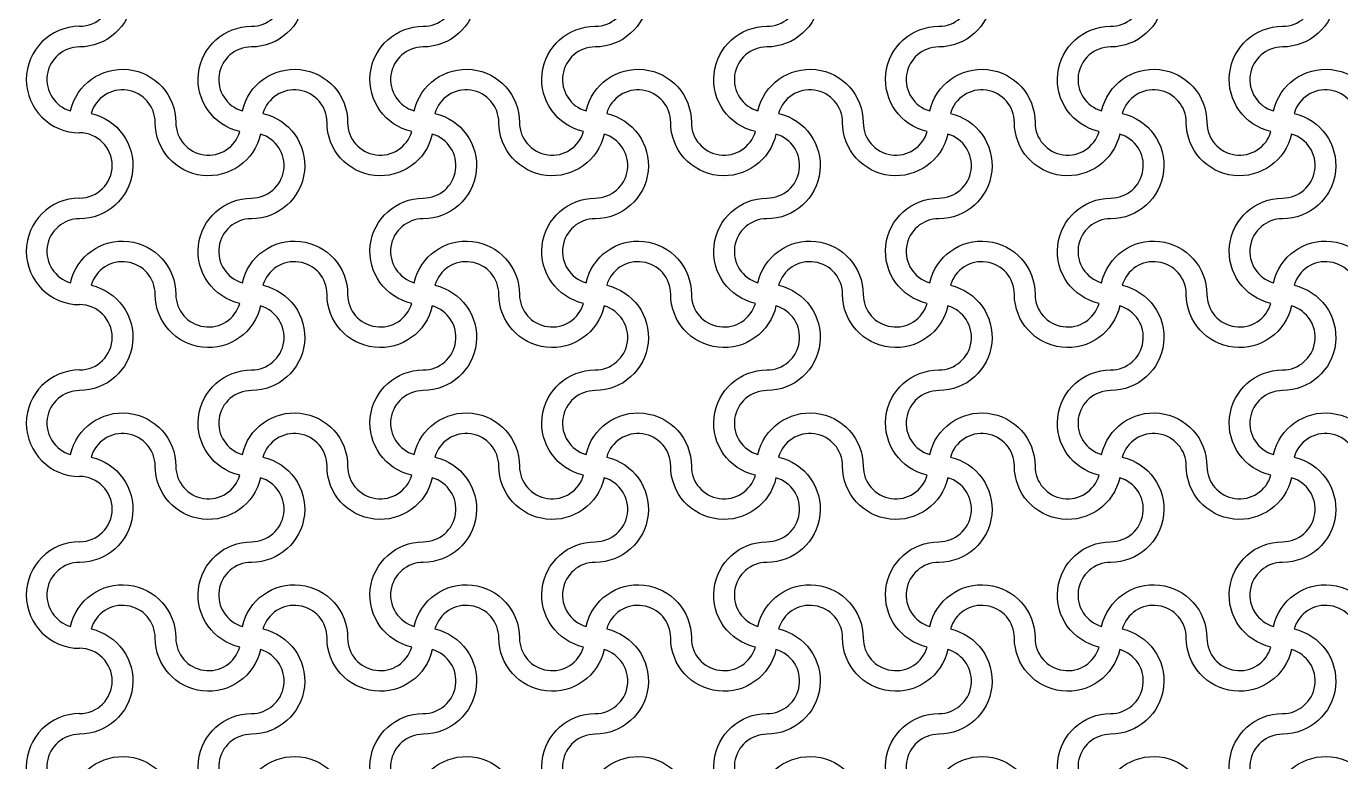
# Model space of a CAD drawing. Header units: millimetres. Extents: x 24 to 345, y 12 to 201.
# Drawn here: x 261.385 to 264.444, y 119.592 to 121.304 of the extents above; entities that cross this region are included whole.
import ezdxf

# ---------------------------------------------------------------- set-up
doc = ezdxf.new("R2010")
doc.units = ezdxf.units.MM
doc.header["$MEASUREMENT"] = 0
doc.layers.add('5th metal (rf+ground)', color=240, linetype='Continuous')

msp = doc.modelspace()

# ---------------------------------------------------------------- linework, layer by layer
at = {"layer": '5th metal (rf+ground)'}
for points in [[(261.92956, 121.45285, -0.8959788), (261.68453, 121.47982, 0.8687853), (261.5355, 121.50085, -0.8959788), (261.50853, 121.25582, 0.8687853), (261.4875, 121.10679, -0.8959788), (261.73253, 121.07982, 0.8687853), (261.88156, 121.05879, -0.8959788), (261.90853, 121.30382, 0.8687853)], [(261.92956, 121.45285, -0.8959788), (261.68453, 121.47982, 0.8687853), (261.5355, 121.50085, -0.8959788), (261.50853, 121.25582, 0.8687853), (261.4875, 121.10679, -0.8959788), (261.73253, 121.07982, 0.8687853), (261.88156, 121.05879, -0.8959788), (261.90853, 121.30382, 0.8687853)], [(261.92956, 121.45285, -0.8959788), (261.68453, 121.47982, 0.8687853), (261.5355, 121.50085, -0.8959788), (261.50853, 121.25582, 0.8687853), (261.4875, 121.10679, -0.8959788), (261.73253, 121.07982, 0.8687853), (261.88156, 121.05879, -0.8959788), (261.90853, 121.30382, 0.8687853)], [(261.92956, 121.45285, -0.8959788), (261.68453, 121.47982, 0.8687853), (261.5355, 121.50085, -0.8959788), (261.50853, 121.25582, 0.8687853), (261.4875, 121.10679, -0.8959788), (261.73253, 121.07982, 0.8687853), (261.88156, 121.05879, -0.8959788), (261.90853, 121.30382, 0.8687853)], [(262.32956, 121.45285, -0.8959788), (262.08453, 121.47982, 0.8687853), (261.9355, 121.50085, -0.8959788), (261.90853, 121.25582, 0.8687853), (261.8875, 121.10679, -0.8959788), (262.13253, 121.07982, 0.8687853), (262.28156, 121.05879, -0.8959788), (262.30853, 121.30382, 0.8687853)], [(262.32956, 121.45285, -0.8959788), (262.08453, 121.47982, 0.8687853), (261.9355, 121.50085, -0.8959788), (261.90853, 121.25582, 0.8687853), (261.8875, 121.10679, -0.8959788), (262.13253, 121.07982, 0.8687853), (262.28156, 121.05879, -0.8959788), (262.30853, 121.30382, 0.8687853)], [(262.32956, 121.45285, -0.8959788), (262.08453, 121.47982, 0.8687853), (261.9355, 121.50085, -0.8959788), (261.90853, 121.25582, 0.8687853), (261.8875, 121.10679, -0.8959788), (262.13253, 121.07982, 0.8687853), (262.28156, 121.05879, -0.8959788), (262.30853, 121.30382, 0.8687853)], [(262.32956, 121.45285, -0.8959788), (262.08453, 121.47982, 0.8687853), (261.9355, 121.50085, -0.8959788), (261.90853, 121.25582, 0.8687853), (261.8875, 121.10679, -0.8959788), (262.13253, 121.07982, 0.8687853), (262.28156, 121.05879, -0.8959788), (262.30853, 121.30382, 0.8687853)], [(262.72956, 121.45285, -0.8959788), (262.48453, 121.47982, 0.8687853), (262.3355, 121.50085, -0.8959788), (262.30853, 121.25582, 0.8687853), (262.2875, 121.10679, -0.8959788), (262.53253, 121.07982, 0.8687853), (262.68156, 121.05879, -0.8959788), (262.70853, 121.30382, 0.8687853)], [(262.72956, 121.45285, -0.8959788), (262.48453, 121.47982, 0.8687853), (262.3355, 121.50085, -0.8959788), (262.30853, 121.25582, 0.8687853), (262.2875, 121.10679, -0.8959788), (262.53253, 121.07982, 0.8687853), (262.68156, 121.05879, -0.8959788), (262.70853, 121.30382, 0.8687853)], [(262.72956, 121.45285, -0.8959788), (262.48453, 121.47982, 0.8687853), (262.3355, 121.50085, -0.8959788), (262.30853, 121.25582, 0.8687853), (262.2875, 121.10679, -0.8959788), (262.53253, 121.07982, 0.8687853), (262.68156, 121.05879, -0.8959788), (262.70853, 121.30382, 0.8687853)], [(262.72956, 121.45285, -0.8959788), (262.48453, 121.47982, 0.8687853), (262.3355, 121.50085, -0.8959788), (262.30853, 121.25582, 0.8687853), (262.2875, 121.10679, -0.8959788), (262.53253, 121.07982, 0.8687853), (262.68156, 121.05879, -0.8959788), (262.70853, 121.30382, 0.8687853)], [(263.12956, 121.45285, -0.8959788), (262.88453, 121.47982, 0.8687853), (262.7355, 121.50085, -0.8959788), (262.70853, 121.25582, 0.8687853), (262.6875, 121.10679, -0.8959788), (262.93253, 121.07982, 0.8687853), (263.08156, 121.05879, -0.8959788), (263.10853, 121.30382, 0.8687853)], [(263.12956, 121.45285, -0.8959788), (262.88453, 121.47982, 0.8687853), (262.7355, 121.50085, -0.8959788), (262.70853, 121.25582, 0.8687853), (262.6875, 121.10679, -0.8959788), (262.93253, 121.07982, 0.8687853), (263.08156, 121.05879, -0.8959788), (263.10853, 121.30382, 0.8687853)], [(263.12956, 121.45285, -0.8959788), (262.88453, 121.47982, 0.8687853), (262.7355, 121.50085, -0.8959788), (262.70853, 121.25582, 0.8687853), (262.6875, 121.10679, -0.8959788), (262.93253, 121.07982, 0.8687853), (263.08156, 121.05879, -0.8959788), (263.10853, 121.30382, 0.8687853)], [(263.12956, 121.45285, -0.8959788), (262.88453, 121.47982, 0.8687853), (262.7355, 121.50085, -0.8959788), (262.70853, 121.25582, 0.8687853), (262.6875, 121.10679, -0.8959788), (262.93253, 121.07982, 0.8687853), (263.08156, 121.05879, -0.8959788), (263.10853, 121.30382, 0.8687853)], [(263.52956, 121.45285, -0.8959788), (263.28453, 121.47982, 0.8687853), (263.1355, 121.50085, -0.8959788), (263.10853, 121.25582, 0.8687853), (263.0875, 121.10679, -0.8959788), (263.33253, 121.07982, 0.8687853), (263.48156, 121.05879, -0.8959788), (263.50853, 121.30382, 0.8687853)], [(263.52956, 121.45285, -0.8959788), (263.28453, 121.47982, 0.8687853), (263.1355, 121.50085, -0.8959788), (263.10853, 121.25582, 0.8687853), (263.0875, 121.10679, -0.8959788), (263.33253, 121.07982, 0.8687853), (263.48156, 121.05879, -0.8959788), (263.50853, 121.30382, 0.8687853)], [(263.52956, 121.45285, -0.8959788), (263.28453, 121.47982, 0.8687853), (263.1355, 121.50085, -0.8959788), (263.10853, 121.25582, 0.8687853), (263.0875, 121.10679, -0.8959788), (263.33253, 121.07982, 0.8687853), (263.48156, 121.05879, -0.8959788), (263.50853, 121.30382, 0.8687853)], [(263.52956, 121.45285, -0.8959788), (263.28453, 121.47982, 0.8687853), (263.1355, 121.50085, -0.8959788), (263.10853, 121.25582, 0.8687853), (263.0875, 121.10679, -0.8959788), (263.33253, 121.07982, 0.8687853), (263.48156, 121.05879, -0.8959788), (263.50853, 121.30382, 0.8687853)], [(263.92956, 121.45285, -0.8959788), (263.68453, 121.47982, 0.8687853), (263.5355, 121.50085, -0.8959788), (263.50853, 121.25582, 0.8687853), (263.4875, 121.10679, -0.8959788), (263.73253, 121.07982, 0.8687853), (263.88156, 121.05879, -0.8959788), (263.90853, 121.30382, 0.8687853)], [(263.92956, 121.45285, -0.8959788), (263.68453, 121.47982, 0.8687853), (263.5355, 121.50085, -0.8959788), (263.50853, 121.25582, 0.8687853), (263.4875, 121.10679, -0.8959788), (263.73253, 121.07982, 0.8687853), (263.88156, 121.05879, -0.8959788), (263.90853, 121.30382, 0.8687853)], [(263.92956, 121.45285, -0.8959788), (263.68453, 121.47982, 0.8687853), (263.5355, 121.50085, -0.8959788), (263.50853, 121.25582, 0.8687853), (263.4875, 121.10679, -0.8959788), (263.73253, 121.07982, 0.8687853), (263.88156, 121.05879, -0.8959788), (263.90853, 121.30382, 0.8687853)], [(263.92956, 121.45285, -0.8959788), (263.68453, 121.47982, 0.8687853), (263.5355, 121.50085, -0.8959788), (263.50853, 121.25582, 0.8687853), (263.4875, 121.10679, -0.8959788), (263.73253, 121.07982, 0.8687853), (263.88156, 121.05879, -0.8959788), (263.90853, 121.30382, 0.8687853)], [(264.32956, 121.45285, -0.8959788), (264.08453, 121.47982, 0.8687853), (263.9355, 121.50085, -0.8959788), (263.90853, 121.25582, 0.8687853), (263.8875, 121.10679, -0.8959788), (264.13253, 121.07982, 0.8687853), (264.28156, 121.05879, -0.8959788), (264.30853, 121.30382, 0.8687853)], [(264.32956, 121.45285, -0.8959788), (264.08453, 121.47982, 0.8687853), (263.9355, 121.50085, -0.8959788), (263.90853, 121.25582, 0.8687853), (263.8875, 121.10679, -0.8959788), (264.13253, 121.07982, 0.8687853), (264.28156, 121.05879, -0.8959788), (264.30853, 121.30382, 0.8687853)], [(264.32956, 121.45285, -0.8959788), (264.08453, 121.47982, 0.8687853), (263.9355, 121.50085, -0.8959788), (263.90853, 121.25582, 0.8687853), (263.8875, 121.10679, -0.8959788), (264.13253, 121.07982, 0.8687853), (264.28156, 121.05879, -0.8959788), (264.30853, 121.30382, 0.8687853)], [(264.32956, 121.45285, -0.8959788), (264.08453, 121.47982, 0.8687853), (263.9355, 121.50085, -0.8959788), (263.90853, 121.25582, 0.8687853), (263.8875, 121.10679, -0.8959788), (264.13253, 121.07982, 0.8687853), (264.28156, 121.05879, -0.8959788), (264.30853, 121.30382, 0.8687853)], [(264.72956, 121.45285, -0.8959788), (264.48453, 121.47982, 0.8687853), (264.3355, 121.50085, -0.8959788), (264.30853, 121.25582, 0.8687853), (264.2875, 121.10679, -0.8959788), (264.53253, 121.07982, 0.8687853), (264.68156, 121.05879, -0.8959788), (264.70853, 121.30382, 0.8687853)], [(264.72956, 121.45285, -0.8959788), (264.48453, 121.47982, 0.8687853), (264.3355, 121.50085, -0.8959788), (264.30853, 121.25582, 0.8687853), (264.2875, 121.10679, -0.8959788), (264.53253, 121.07982, 0.8687853), (264.68156, 121.05879, -0.8959788), (264.70853, 121.30382, 0.8687853)], [(264.72956, 121.45285, -0.8959788), (264.48453, 121.47982, 0.8687853), (264.3355, 121.50085, -0.8959788), (264.30853, 121.25582, 0.8687853), (264.2875, 121.10679, -0.8959788), (264.53253, 121.07982, 0.8687853), (264.68156, 121.05879, -0.8959788), (264.70853, 121.30382, 0.8687853)], [(264.72956, 121.45285, -0.8959788), (264.48453, 121.47982, 0.8687853), (264.3355, 121.50085, -0.8959788), (264.30853, 121.25582, 0.8687853), (264.2875, 121.10679, -0.8959788), (264.53253, 121.07982, 0.8687853), (264.68156, 121.05879, -0.8959788), (264.70853, 121.30382, 0.8687853)], [(261.92956, 121.05285, -0.8959788), (261.68453, 121.07982, 0.8687853), (261.5355, 121.10085, -0.8959788), (261.50853, 120.85582, 0.8687853), (261.4875, 120.70679, -0.8959788), (261.73253, 120.67982, 0.8687853), (261.88156, 120.65879, -0.8959788), (261.90853, 120.90382, 0.8687853)], [(261.92956, 121.05285, -0.8959788), (261.68453, 121.07982, 0.8687853), (261.5355, 121.10085, -0.8959788), (261.50853, 120.85582, 0.8687853), (261.4875, 120.70679, -0.8959788), (261.73253, 120.67982, 0.8687853), (261.88156, 120.65879, -0.8959788), (261.90853, 120.90382, 0.8687853)], [(261.92956, 121.05285, -0.8959788), (261.68453, 121.07982, 0.8687853), (261.5355, 121.10085, -0.8959788), (261.50853, 120.85582, 0.8687853), (261.4875, 120.70679, -0.8959788), (261.73253, 120.67982, 0.8687853), (261.88156, 120.65879, -0.8959788), (261.90853, 120.90382, 0.8687853)], [(261.92956, 121.05285, -0.8959788), (261.68453, 121.07982, 0.8687853), (261.5355, 121.10085, -0.8959788), (261.50853, 120.85582, 0.8687853), (261.4875, 120.70679, -0.8959788), (261.73253, 120.67982, 0.8687853), (261.88156, 120.65879, -0.8959788), (261.90853, 120.90382, 0.8687853)], [(262.32956, 121.05285, -0.8959788), (262.08453, 121.07982, 0.8687853), (261.9355, 121.10085, -0.8959788), (261.90853, 120.85582, 0.8687853), (261.8875, 120.70679, -0.8959788), (262.13253, 120.67982, 0.8687853), (262.28156, 120.65879, -0.8959788), (262.30853, 120.90382, 0.8687853)], [(262.32956, 121.05285, -0.8959788), (262.08453, 121.07982, 0.8687853), (261.9355, 121.10085, -0.8959788), (261.90853, 120.85582, 0.8687853), (261.8875, 120.70679, -0.8959788), (262.13253, 120.67982, 0.8687853), (262.28156, 120.65879, -0.8959788), (262.30853, 120.90382, 0.8687853)], [(262.32956, 121.05285, -0.8959788), (262.08453, 121.07982, 0.8687853), (261.9355, 121.10085, -0.8959788), (261.90853, 120.85582, 0.8687853), (261.8875, 120.70679, -0.8959788), (262.13253, 120.67982, 0.8687853), (262.28156, 120.65879, -0.8959788), (262.30853, 120.90382, 0.8687853)], [(262.32956, 121.05285, -0.8959788), (262.08453, 121.07982, 0.8687853), (261.9355, 121.10085, -0.8959788), (261.90853, 120.85582, 0.8687853), (261.8875, 120.70679, -0.8959788), (262.13253, 120.67982, 0.8687853), (262.28156, 120.65879, -0.8959788), (262.30853, 120.90382, 0.8687853)], [(262.72956, 121.05285, -0.8959788), (262.48453, 121.07982, 0.8687853), (262.3355, 121.10085, -0.8959788), (262.30853, 120.85582, 0.8687853), (262.2875, 120.70679, -0.8959788), (262.53253, 120.67982, 0.8687853), (262.68156, 120.65879, -0.8959788), (262.70853, 120.90382, 0.8687853)], [(262.72956, 121.05285, -0.8959788), (262.48453, 121.07982, 0.8687853), (262.3355, 121.10085, -0.8959788), (262.30853, 120.85582, 0.8687853), (262.2875, 120.70679, -0.8959788), (262.53253, 120.67982, 0.8687853), (262.68156, 120.65879, -0.8959788), (262.70853, 120.90382, 0.8687853)], [(262.72956, 121.05285, -0.8959788), (262.48453, 121.07982, 0.8687853), (262.3355, 121.10085, -0.8959788), (262.30853, 120.85582, 0.8687853), (262.2875, 120.70679, -0.8959788), (262.53253, 120.67982, 0.8687853), (262.68156, 120.65879, -0.8959788), (262.70853, 120.90382, 0.8687853)], [(262.72956, 121.05285, -0.8959788), (262.48453, 121.07982, 0.8687853), (262.3355, 121.10085, -0.8959788), (262.30853, 120.85582, 0.8687853), (262.2875, 120.70679, -0.8959788), (262.53253, 120.67982, 0.8687853), (262.68156, 120.65879, -0.8959788), (262.70853, 120.90382, 0.8687853)], [(263.12956, 121.05285, -0.8959788), (262.88453, 121.07982, 0.8687853), (262.7355, 121.10085, -0.8959788), (262.70853, 120.85582, 0.8687853), (262.6875, 120.70679, -0.8959788), (262.93253, 120.67982, 0.8687853), (263.08156, 120.65879, -0.8959788), (263.10853, 120.90382, 0.8687853)], [(263.12956, 121.05285, -0.8959788), (262.88453, 121.07982, 0.8687853), (262.7355, 121.10085, -0.8959788), (262.70853, 120.85582, 0.8687853), (262.6875, 120.70679, -0.8959788), (262.93253, 120.67982, 0.8687853), (263.08156, 120.65879, -0.8959788), (263.10853, 120.90382, 0.8687853)], [(263.12956, 121.05285, -0.8959788), (262.88453, 121.07982, 0.8687853), (262.7355, 121.10085, -0.8959788), (262.70853, 120.85582, 0.8687853), (262.6875, 120.70679, -0.8959788), (262.93253, 120.67982, 0.8687853), (263.08156, 120.65879, -0.8959788), (263.10853, 120.90382, 0.8687853)], [(263.12956, 121.05285, -0.8959788), (262.88453, 121.07982, 0.8687853), (262.7355, 121.10085, -0.8959788), (262.70853, 120.85582, 0.8687853), (262.6875, 120.70679, -0.8959788), (262.93253, 120.67982, 0.8687853), (263.08156, 120.65879, -0.8959788), (263.10853, 120.90382, 0.8687853)], [(263.52956, 121.05285, -0.8959788), (263.28453, 121.07982, 0.8687853), (263.1355, 121.10085, -0.8959788), (263.10853, 120.85582, 0.8687853), (263.0875, 120.70679, -0.8959788), (263.33253, 120.67982, 0.8687853), (263.48156, 120.65879, -0.8959788), (263.50853, 120.90382, 0.8687853)], [(263.52956, 121.05285, -0.8959788), (263.28453, 121.07982, 0.8687853), (263.1355, 121.10085, -0.8959788), (263.10853, 120.85582, 0.8687853), (263.0875, 120.70679, -0.8959788), (263.33253, 120.67982, 0.8687853), (263.48156, 120.65879, -0.8959788), (263.50853, 120.90382, 0.8687853)], [(263.52956, 121.05285, -0.8959788), (263.28453, 121.07982, 0.8687853), (263.1355, 121.10085, -0.8959788), (263.10853, 120.85582, 0.8687853), (263.0875, 120.70679, -0.8959788), (263.33253, 120.67982, 0.8687853), (263.48156, 120.65879, -0.8959788), (263.50853, 120.90382, 0.8687853)], [(263.52956, 121.05285, -0.8959788), (263.28453, 121.07982, 0.8687853), (263.1355, 121.10085, -0.8959788), (263.10853, 120.85582, 0.8687853), (263.0875, 120.70679, -0.8959788), (263.33253, 120.67982, 0.8687853), (263.48156, 120.65879, -0.8959788), (263.50853, 120.90382, 0.8687853)], [(263.92956, 121.05285, -0.8959788), (263.68453, 121.07982, 0.8687853), (263.5355, 121.10085, -0.8959788), (263.50853, 120.85582, 0.8687853), (263.4875, 120.70679, -0.8959788), (263.73253, 120.67982, 0.8687853), (263.88156, 120.65879, -0.8959788), (263.90853, 120.90382, 0.8687853)], [(263.92956, 121.05285, -0.8959788), (263.68453, 121.07982, 0.8687853), (263.5355, 121.10085, -0.8959788), (263.50853, 120.85582, 0.8687853), (263.4875, 120.70679, -0.8959788), (263.73253, 120.67982, 0.8687853), (263.88156, 120.65879, -0.8959788), (263.90853, 120.90382, 0.8687853)], [(263.92956, 121.05285, -0.8959788), (263.68453, 121.07982, 0.8687853), (263.5355, 121.10085, -0.8959788), (263.50853, 120.85582, 0.8687853), (263.4875, 120.70679, -0.8959788), (263.73253, 120.67982, 0.8687853), (263.88156, 120.65879, -0.8959788), (263.90853, 120.90382, 0.8687853)], [(263.92956, 121.05285, -0.8959788), (263.68453, 121.07982, 0.8687853), (263.5355, 121.10085, -0.8959788), (263.50853, 120.85582, 0.8687853), (263.4875, 120.70679, -0.8959788), (263.73253, 120.67982, 0.8687853), (263.88156, 120.65879, -0.8959788), (263.90853, 120.90382, 0.8687853)], [(264.32956, 121.05285, -0.8959788), (264.08453, 121.07982, 0.8687853), (263.9355, 121.10085, -0.8959788), (263.90853, 120.85582, 0.8687853), (263.8875, 120.70679, -0.8959788), (264.13253, 120.67982, 0.8687853), (264.28156, 120.65879, -0.8959788), (264.30853, 120.90382, 0.8687853)], [(264.32956, 121.05285, -0.8959788), (264.08453, 121.07982, 0.8687853), (263.9355, 121.10085, -0.8959788), (263.90853, 120.85582, 0.8687853), (263.8875, 120.70679, -0.8959788), (264.13253, 120.67982, 0.8687853), (264.28156, 120.65879, -0.8959788), (264.30853, 120.90382, 0.8687853)], [(264.32956, 121.05285, -0.8959788), (264.08453, 121.07982, 0.8687853), (263.9355, 121.10085, -0.8959788), (263.90853, 120.85582, 0.8687853), (263.8875, 120.70679, -0.8959788), (264.13253, 120.67982, 0.8687853), (264.28156, 120.65879, -0.8959788), (264.30853, 120.90382, 0.8687853)], [(264.32956, 121.05285, -0.8959788), (264.08453, 121.07982, 0.8687853), (263.9355, 121.10085, -0.8959788), (263.90853, 120.85582, 0.8687853), (263.8875, 120.70679, -0.8959788), (264.13253, 120.67982, 0.8687853), (264.28156, 120.65879, -0.8959788), (264.30853, 120.90382, 0.8687853)], [(264.72956, 121.05285, -0.8959788), (264.48453, 121.07982, 0.8687853), (264.3355, 121.10085, -0.8959788), (264.30853, 120.85582, 0.8687853), (264.2875, 120.70679, -0.8959788), (264.53253, 120.67982, 0.8687853), (264.68156, 120.65879, -0.8959788), (264.70853, 120.90382, 0.8687853)], [(264.72956, 121.05285, -0.8959788), (264.48453, 121.07982, 0.8687853), (264.3355, 121.10085, -0.8959788), (264.30853, 120.85582, 0.8687853), (264.2875, 120.70679, -0.8959788), (264.53253, 120.67982, 0.8687853), (264.68156, 120.65879, -0.8959788), (264.70853, 120.90382, 0.8687853)], [(264.72956, 121.05285, -0.8959788), (264.48453, 121.07982, 0.8687853), (264.3355, 121.10085, -0.8959788), (264.30853, 120.85582, 0.8687853), (264.2875, 120.70679, -0.8959788), (264.53253, 120.67982, 0.8687853), (264.68156, 120.65879, -0.8959788), (264.70853, 120.90382, 0.8687853)], [(264.72956, 121.05285, -0.8959788), (264.48453, 121.07982, 0.8687853), (264.3355, 121.10085, -0.8959788), (264.30853, 120.85582, 0.8687853), (264.2875, 120.70679, -0.8959788), (264.53253, 120.67982, 0.8687853), (264.68156, 120.65879, -0.8959788), (264.70853, 120.90382, 0.8687853)], [(261.92956, 120.65285, -0.8959788), (261.68453, 120.67982, 0.8687853), (261.5355, 120.70085, -0.8959788), (261.50853, 120.45582, 0.8687853), (261.4875, 120.30679, -0.8959788), (261.73253, 120.27982, 0.8687853), (261.88156, 120.25879, -0.8959788), (261.90853, 120.50382, 0.8687853)], [(261.92956, 120.65285, -0.8959788), (261.68453, 120.67982, 0.8687853), (261.5355, 120.70085, -0.8959788), (261.50853, 120.45582, 0.8687853), (261.4875, 120.30679, -0.8959788), (261.73253, 120.27982, 0.8687853), (261.88156, 120.25879, -0.8959788), (261.90853, 120.50382, 0.8687853)], [(261.92956, 120.65285, -0.8959788), (261.68453, 120.67982, 0.8687853), (261.5355, 120.70085, -0.8959788), (261.50853, 120.45582, 0.8687853), (261.4875, 120.30679, -0.8959788), (261.73253, 120.27982, 0.8687853), (261.88156, 120.25879, -0.8959788), (261.90853, 120.50382, 0.8687853)], [(261.92956, 120.65285, -0.8959788), (261.68453, 120.67982, 0.8687853), (261.5355, 120.70085, -0.8959788), (261.50853, 120.45582, 0.8687853), (261.4875, 120.30679, -0.8959788), (261.73253, 120.27982, 0.8687853), (261.88156, 120.25879, -0.8959788), (261.90853, 120.50382, 0.8687853)], [(262.32956, 120.65285, -0.8959788), (262.08453, 120.67982, 0.8687853), (261.9355, 120.70085, -0.8959788), (261.90853, 120.45582, 0.8687853), (261.8875, 120.30679, -0.8959788), (262.13253, 120.27982, 0.8687853), (262.28156, 120.25879, -0.8959788), (262.30853, 120.50382, 0.8687853)], [(262.32956, 120.65285, -0.8959788), (262.08453, 120.67982, 0.8687853), (261.9355, 120.70085, -0.8959788), (261.90853, 120.45582, 0.8687853), (261.8875, 120.30679, -0.8959788), (262.13253, 120.27982, 0.8687853), (262.28156, 120.25879, -0.8959788), (262.30853, 120.50382, 0.8687853)], [(262.32956, 120.65285, -0.8959788), (262.08453, 120.67982, 0.8687853), (261.9355, 120.70085, -0.8959788), (261.90853, 120.45582, 0.8687853), (261.8875, 120.30679, -0.8959788), (262.13253, 120.27982, 0.8687853), (262.28156, 120.25879, -0.8959788), (262.30853, 120.50382, 0.8687853)], [(262.32956, 120.65285, -0.8959788), (262.08453, 120.67982, 0.8687853), (261.9355, 120.70085, -0.8959788), (261.90853, 120.45582, 0.8687853), (261.8875, 120.30679, -0.8959788), (262.13253, 120.27982, 0.8687853), (262.28156, 120.25879, -0.8959788), (262.30853, 120.50382, 0.8687853)], [(262.72956, 120.65285, -0.8959788), (262.48453, 120.67982, 0.8687853), (262.3355, 120.70085, -0.8959788), (262.30853, 120.45582, 0.8687853), (262.2875, 120.30679, -0.8959788), (262.53253, 120.27982, 0.8687853), (262.68156, 120.25879, -0.8959788), (262.70853, 120.50382, 0.8687853)], [(262.72956, 120.65285, -0.8959788), (262.48453, 120.67982, 0.8687853), (262.3355, 120.70085, -0.8959788), (262.30853, 120.45582, 0.8687853), (262.2875, 120.30679, -0.8959788), (262.53253, 120.27982, 0.8687853), (262.68156, 120.25879, -0.8959788), (262.70853, 120.50382, 0.8687853)], [(262.72956, 120.65285, -0.8959788), (262.48453, 120.67982, 0.8687853), (262.3355, 120.70085, -0.8959788), (262.30853, 120.45582, 0.8687853), (262.2875, 120.30679, -0.8959788), (262.53253, 120.27982, 0.8687853), (262.68156, 120.25879, -0.8959788), (262.70853, 120.50382, 0.8687853)], [(262.72956, 120.65285, -0.8959788), (262.48453, 120.67982, 0.8687853), (262.3355, 120.70085, -0.8959788), (262.30853, 120.45582, 0.8687853), (262.2875, 120.30679, -0.8959788), (262.53253, 120.27982, 0.8687853), (262.68156, 120.25879, -0.8959788), (262.70853, 120.50382, 0.8687853)], [(263.12956, 120.65285, -0.8959788), (262.88453, 120.67982, 0.8687853), (262.7355, 120.70085, -0.8959788), (262.70853, 120.45582, 0.8687853), (262.6875, 120.30679, -0.8959788), (262.93253, 120.27982, 0.8687853), (263.08156, 120.25879, -0.8959788), (263.10853, 120.50382, 0.8687853)], [(263.12956, 120.65285, -0.8959788), (262.88453, 120.67982, 0.8687853), (262.7355, 120.70085, -0.8959788), (262.70853, 120.45582, 0.8687853), (262.6875, 120.30679, -0.8959788), (262.93253, 120.27982, 0.8687853), (263.08156, 120.25879, -0.8959788), (263.10853, 120.50382, 0.8687853)], [(263.12956, 120.65285, -0.8959788), (262.88453, 120.67982, 0.8687853), (262.7355, 120.70085, -0.8959788), (262.70853, 120.45582, 0.8687853), (262.6875, 120.30679, -0.8959788), (262.93253, 120.27982, 0.8687853), (263.08156, 120.25879, -0.8959788), (263.10853, 120.50382, 0.8687853)], [(263.12956, 120.65285, -0.8959788), (262.88453, 120.67982, 0.8687853), (262.7355, 120.70085, -0.8959788), (262.70853, 120.45582, 0.8687853), (262.6875, 120.30679, -0.8959788), (262.93253, 120.27982, 0.8687853), (263.08156, 120.25879, -0.8959788), (263.10853, 120.50382, 0.8687853)], [(263.52956, 120.65285, -0.8959788), (263.28453, 120.67982, 0.8687853), (263.1355, 120.70085, -0.8959788), (263.10853, 120.45582, 0.8687853), (263.0875, 120.30679, -0.8959788), (263.33253, 120.27982, 0.8687853), (263.48156, 120.25879, -0.8959788), (263.50853, 120.50382, 0.8687853)], [(263.52956, 120.65285, -0.8959788), (263.28453, 120.67982, 0.8687853), (263.1355, 120.70085, -0.8959788), (263.10853, 120.45582, 0.8687853), (263.0875, 120.30679, -0.8959788), (263.33253, 120.27982, 0.8687853), (263.48156, 120.25879, -0.8959788), (263.50853, 120.50382, 0.8687853)], [(263.52956, 120.65285, -0.8959788), (263.28453, 120.67982, 0.8687853), (263.1355, 120.70085, -0.8959788), (263.10853, 120.45582, 0.8687853), (263.0875, 120.30679, -0.8959788), (263.33253, 120.27982, 0.8687853), (263.48156, 120.25879, -0.8959788), (263.50853, 120.50382, 0.8687853)], [(263.52956, 120.65285, -0.8959788), (263.28453, 120.67982, 0.8687853), (263.1355, 120.70085, -0.8959788), (263.10853, 120.45582, 0.8687853), (263.0875, 120.30679, -0.8959788), (263.33253, 120.27982, 0.8687853), (263.48156, 120.25879, -0.8959788), (263.50853, 120.50382, 0.8687853)], [(263.92956, 120.65285, -0.8959788), (263.68453, 120.67982, 0.8687853), (263.5355, 120.70085, -0.8959788), (263.50853, 120.45582, 0.8687853), (263.4875, 120.30679, -0.8959788), (263.73253, 120.27982, 0.8687853), (263.88156, 120.25879, -0.8959788), (263.90853, 120.50382, 0.8687853)], [(263.92956, 120.65285, -0.8959788), (263.68453, 120.67982, 0.8687853), (263.5355, 120.70085, -0.8959788), (263.50853, 120.45582, 0.8687853), (263.4875, 120.30679, -0.8959788), (263.73253, 120.27982, 0.8687853), (263.88156, 120.25879, -0.8959788), (263.90853, 120.50382, 0.8687853)], [(263.92956, 120.65285, -0.8959788), (263.68453, 120.67982, 0.8687853), (263.5355, 120.70085, -0.8959788), (263.50853, 120.45582, 0.8687853), (263.4875, 120.30679, -0.8959788), (263.73253, 120.27982, 0.8687853), (263.88156, 120.25879, -0.8959788), (263.90853, 120.50382, 0.8687853)], [(263.92956, 120.65285, -0.8959788), (263.68453, 120.67982, 0.8687853), (263.5355, 120.70085, -0.8959788), (263.50853, 120.45582, 0.8687853), (263.4875, 120.30679, -0.8959788), (263.73253, 120.27982, 0.8687853), (263.88156, 120.25879, -0.8959788), (263.90853, 120.50382, 0.8687853)], [(264.32956, 120.65285, -0.8959788), (264.08453, 120.67982, 0.8687853), (263.9355, 120.70085, -0.8959788), (263.90853, 120.45582, 0.8687853), (263.8875, 120.30679, -0.8959788), (264.13253, 120.27982, 0.8687853), (264.28156, 120.25879, -0.8959788), (264.30853, 120.50382, 0.8687853)], [(264.32956, 120.65285, -0.8959788), (264.08453, 120.67982, 0.8687853), (263.9355, 120.70085, -0.8959788), (263.90853, 120.45582, 0.8687853), (263.8875, 120.30679, -0.8959788), (264.13253, 120.27982, 0.8687853), (264.28156, 120.25879, -0.8959788), (264.30853, 120.50382, 0.8687853)], [(264.32956, 120.65285, -0.8959788), (264.08453, 120.67982, 0.8687853), (263.9355, 120.70085, -0.8959788), (263.90853, 120.45582, 0.8687853), (263.8875, 120.30679, -0.8959788), (264.13253, 120.27982, 0.8687853), (264.28156, 120.25879, -0.8959788), (264.30853, 120.50382, 0.8687853)], [(264.32956, 120.65285, -0.8959788), (264.08453, 120.67982, 0.8687853), (263.9355, 120.70085, -0.8959788), (263.90853, 120.45582, 0.8687853), (263.8875, 120.30679, -0.8959788), (264.13253, 120.27982, 0.8687853), (264.28156, 120.25879, -0.8959788), (264.30853, 120.50382, 0.8687853)], [(264.72956, 120.65285, -0.8959788), (264.48453, 120.67982, 0.8687853), (264.3355, 120.70085, -0.8959788), (264.30853, 120.45582, 0.8687853), (264.2875, 120.30679, -0.8959788), (264.53253, 120.27982, 0.8687853), (264.68156, 120.25879, -0.8959788), (264.70853, 120.50382, 0.8687853)], [(264.72956, 120.65285, -0.8959788), (264.48453, 120.67982, 0.8687853), (264.3355, 120.70085, -0.8959788), (264.30853, 120.45582, 0.8687853), (264.2875, 120.30679, -0.8959788), (264.53253, 120.27982, 0.8687853), (264.68156, 120.25879, -0.8959788), (264.70853, 120.50382, 0.8687853)], [(264.72956, 120.65285, -0.8959788), (264.48453, 120.67982, 0.8687853), (264.3355, 120.70085, -0.8959788), (264.30853, 120.45582, 0.8687853), (264.2875, 120.30679, -0.8959788), (264.53253, 120.27982, 0.8687853), (264.68156, 120.25879, -0.8959788), (264.70853, 120.50382, 0.8687853)], [(264.72956, 120.65285, -0.8959788), (264.48453, 120.67982, 0.8687853), (264.3355, 120.70085, -0.8959788), (264.30853, 120.45582, 0.8687853), (264.2875, 120.30679, -0.8959788), (264.53253, 120.27982, 0.8687853), (264.68156, 120.25879, -0.8959788), (264.70853, 120.50382, 0.8687853)], [(261.92956, 120.25285, -0.8959788), (261.68453, 120.27982, 0.8687853), (261.5355, 120.30085, -0.8959788), (261.50853, 120.05582, 0.8687853), (261.4875, 119.90679, -0.8959788), (261.73253, 119.87982, 0.8687853), (261.88156, 119.85879, -0.8959788), (261.90853, 120.10382, 0.8687853)], [(261.92956, 120.25285, -0.8959788), (261.68453, 120.27982, 0.8687853), (261.5355, 120.30085, -0.8959788), (261.50853, 120.05582, 0.8687853), (261.4875, 119.90679, -0.8959788), (261.73253, 119.87982, 0.8687853), (261.88156, 119.85879, -0.8959788), (261.90853, 120.10382, 0.8687853)], [(261.92956, 120.25285, -0.8959788), (261.68453, 120.27982, 0.8687853), (261.5355, 120.30085, -0.8959788), (261.50853, 120.05582, 0.8687853), (261.4875, 119.90679, -0.8959788), (261.73253, 119.87982, 0.8687853), (261.88156, 119.85879, -0.8959788), (261.90853, 120.10382, 0.8687853)], [(261.92956, 120.25285, -0.8959788), (261.68453, 120.27982, 0.8687853), (261.5355, 120.30085, -0.8959788), (261.50853, 120.05582, 0.8687853), (261.4875, 119.90679, -0.8959788), (261.73253, 119.87982, 0.8687853), (261.88156, 119.85879, -0.8959788), (261.90853, 120.10382, 0.8687853)], [(262.32956, 120.25285, -0.8959788), (262.08453, 120.27982, 0.8687853), (261.9355, 120.30085, -0.8959788), (261.90853, 120.05582, 0.8687853), (261.8875, 119.90679, -0.8959788), (262.13253, 119.87982, 0.8687853), (262.28156, 119.85879, -0.8959788), (262.30853, 120.10382, 0.8687853)], [(262.32956, 120.25285, -0.8959788), (262.08453, 120.27982, 0.8687853), (261.9355, 120.30085, -0.8959788), (261.90853, 120.05582, 0.8687853), (261.8875, 119.90679, -0.8959788), (262.13253, 119.87982, 0.8687853), (262.28156, 119.85879, -0.8959788), (262.30853, 120.10382, 0.8687853)], [(262.32956, 120.25285, -0.8959788), (262.08453, 120.27982, 0.8687853), (261.9355, 120.30085, -0.8959788), (261.90853, 120.05582, 0.8687853), (261.8875, 119.90679, -0.8959788), (262.13253, 119.87982, 0.8687853), (262.28156, 119.85879, -0.8959788), (262.30853, 120.10382, 0.8687853)], [(262.32956, 120.25285, -0.8959788), (262.08453, 120.27982, 0.8687853), (261.9355, 120.30085, -0.8959788), (261.90853, 120.05582, 0.8687853), (261.8875, 119.90679, -0.8959788), (262.13253, 119.87982, 0.8687853), (262.28156, 119.85879, -0.8959788), (262.30853, 120.10382, 0.8687853)], [(262.72956, 120.25285, -0.8959788), (262.48453, 120.27982, 0.8687853), (262.3355, 120.30085, -0.8959788), (262.30853, 120.05582, 0.8687853), (262.2875, 119.90679, -0.8959788), (262.53253, 119.87982, 0.8687853), (262.68156, 119.85879, -0.8959788), (262.70853, 120.10382, 0.8687853)], [(262.72956, 120.25285, -0.8959788), (262.48453, 120.27982, 0.8687853), (262.3355, 120.30085, -0.8959788), (262.30853, 120.05582, 0.8687853), (262.2875, 119.90679, -0.8959788), (262.53253, 119.87982, 0.8687853), (262.68156, 119.85879, -0.8959788), (262.70853, 120.10382, 0.8687853)], [(262.72956, 120.25285, -0.8959788), (262.48453, 120.27982, 0.8687853), (262.3355, 120.30085, -0.8959788), (262.30853, 120.05582, 0.8687853), (262.2875, 119.90679, -0.8959788), (262.53253, 119.87982, 0.8687853), (262.68156, 119.85879, -0.8959788), (262.70853, 120.10382, 0.8687853)], [(262.72956, 120.25285, -0.8959788), (262.48453, 120.27982, 0.8687853), (262.3355, 120.30085, -0.8959788), (262.30853, 120.05582, 0.8687853), (262.2875, 119.90679, -0.8959788), (262.53253, 119.87982, 0.8687853), (262.68156, 119.85879, -0.8959788), (262.70853, 120.10382, 0.8687853)], [(263.12956, 120.25285, -0.8959788), (262.88453, 120.27982, 0.8687853), (262.7355, 120.30085, -0.8959788), (262.70853, 120.05582, 0.8687853), (262.6875, 119.90679, -0.8959788), (262.93253, 119.87982, 0.8687853), (263.08156, 119.85879, -0.8959788), (263.10853, 120.10382, 0.8687853)], [(263.12956, 120.25285, -0.8959788), (262.88453, 120.27982, 0.8687853), (262.7355, 120.30085, -0.8959788), (262.70853, 120.05582, 0.8687853), (262.6875, 119.90679, -0.8959788), (262.93253, 119.87982, 0.8687853), (263.08156, 119.85879, -0.8959788), (263.10853, 120.10382, 0.8687853)], [(263.12956, 120.25285, -0.8959788), (262.88453, 120.27982, 0.8687853), (262.7355, 120.30085, -0.8959788), (262.70853, 120.05582, 0.8687853), (262.6875, 119.90679, -0.8959788), (262.93253, 119.87982, 0.8687853), (263.08156, 119.85879, -0.8959788), (263.10853, 120.10382, 0.8687853)], [(263.12956, 120.25285, -0.8959788), (262.88453, 120.27982, 0.8687853), (262.7355, 120.30085, -0.8959788), (262.70853, 120.05582, 0.8687853), (262.6875, 119.90679, -0.8959788), (262.93253, 119.87982, 0.8687853), (263.08156, 119.85879, -0.8959788), (263.10853, 120.10382, 0.8687853)], [(263.52956, 120.25285, -0.8959788), (263.28453, 120.27982, 0.8687853), (263.1355, 120.30085, -0.8959788), (263.10853, 120.05582, 0.8687853), (263.0875, 119.90679, -0.8959788), (263.33253, 119.87982, 0.8687853), (263.48156, 119.85879, -0.8959788), (263.50853, 120.10382, 0.8687853)], [(263.52956, 120.25285, -0.8959788), (263.28453, 120.27982, 0.8687853), (263.1355, 120.30085, -0.8959788), (263.10853, 120.05582, 0.8687853), (263.0875, 119.90679, -0.8959788), (263.33253, 119.87982, 0.8687853), (263.48156, 119.85879, -0.8959788), (263.50853, 120.10382, 0.8687853)], [(263.52956, 120.25285, -0.8959788), (263.28453, 120.27982, 0.8687853), (263.1355, 120.30085, -0.8959788), (263.10853, 120.05582, 0.8687853), (263.0875, 119.90679, -0.8959788), (263.33253, 119.87982, 0.8687853), (263.48156, 119.85879, -0.8959788), (263.50853, 120.10382, 0.8687853)], [(263.52956, 120.25285, -0.8959788), (263.28453, 120.27982, 0.8687853), (263.1355, 120.30085, -0.8959788), (263.10853, 120.05582, 0.8687853), (263.0875, 119.90679, -0.8959788), (263.33253, 119.87982, 0.8687853), (263.48156, 119.85879, -0.8959788), (263.50853, 120.10382, 0.8687853)], [(263.92956, 120.25285, -0.8959788), (263.68453, 120.27982, 0.8687853), (263.5355, 120.30085, -0.8959788), (263.50853, 120.05582, 0.8687853), (263.4875, 119.90679, -0.8959788), (263.73253, 119.87982, 0.8687853), (263.88156, 119.85879, -0.8959788), (263.90853, 120.10382, 0.8687853)], [(263.92956, 120.25285, -0.8959788), (263.68453, 120.27982, 0.8687853), (263.5355, 120.30085, -0.8959788), (263.50853, 120.05582, 0.8687853), (263.4875, 119.90679, -0.8959788), (263.73253, 119.87982, 0.8687853), (263.88156, 119.85879, -0.8959788), (263.90853, 120.10382, 0.8687853)], [(263.92956, 120.25285, -0.8959788), (263.68453, 120.27982, 0.8687853), (263.5355, 120.30085, -0.8959788), (263.50853, 120.05582, 0.8687853), (263.4875, 119.90679, -0.8959788), (263.73253, 119.87982, 0.8687853), (263.88156, 119.85879, -0.8959788), (263.90853, 120.10382, 0.8687853)], [(263.92956, 120.25285, -0.8959788), (263.68453, 120.27982, 0.8687853), (263.5355, 120.30085, -0.8959788), (263.50853, 120.05582, 0.8687853), (263.4875, 119.90679, -0.8959788), (263.73253, 119.87982, 0.8687853), (263.88156, 119.85879, -0.8959788), (263.90853, 120.10382, 0.8687853)], [(264.32956, 120.25285, -0.8959788), (264.08453, 120.27982, 0.8687853), (263.9355, 120.30085, -0.8959788), (263.90853, 120.05582, 0.8687853), (263.8875, 119.90679, -0.8959788), (264.13253, 119.87982, 0.8687853), (264.28156, 119.85879, -0.8959788), (264.30853, 120.10382, 0.8687853)], [(264.32956, 120.25285, -0.8959788), (264.08453, 120.27982, 0.8687853), (263.9355, 120.30085, -0.8959788), (263.90853, 120.05582, 0.8687853), (263.8875, 119.90679, -0.8959788), (264.13253, 119.87982, 0.8687853), (264.28156, 119.85879, -0.8959788), (264.30853, 120.10382, 0.8687853)], [(264.32956, 120.25285, -0.8959788), (264.08453, 120.27982, 0.8687853), (263.9355, 120.30085, -0.8959788), (263.90853, 120.05582, 0.8687853), (263.8875, 119.90679, -0.8959788), (264.13253, 119.87982, 0.8687853), (264.28156, 119.85879, -0.8959788), (264.30853, 120.10382, 0.8687853)], [(264.32956, 120.25285, -0.8959788), (264.08453, 120.27982, 0.8687853), (263.9355, 120.30085, -0.8959788), (263.90853, 120.05582, 0.8687853), (263.8875, 119.90679, -0.8959788), (264.13253, 119.87982, 0.8687853), (264.28156, 119.85879, -0.8959788), (264.30853, 120.10382, 0.8687853)], [(264.72956, 120.25285, -0.8959788), (264.48453, 120.27982, 0.8687853), (264.3355, 120.30085, -0.8959788), (264.30853, 120.05582, 0.8687853), (264.2875, 119.90679, -0.8959788), (264.53253, 119.87982, 0.8687853), (264.68156, 119.85879, -0.8959788), (264.70853, 120.10382, 0.8687853)], [(264.72956, 120.25285, -0.8959788), (264.48453, 120.27982, 0.8687853), (264.3355, 120.30085, -0.8959788), (264.30853, 120.05582, 0.8687853), (264.2875, 119.90679, -0.8959788), (264.53253, 119.87982, 0.8687853), (264.68156, 119.85879, -0.8959788), (264.70853, 120.10382, 0.8687853)], [(264.72956, 120.25285, -0.8959788), (264.48453, 120.27982, 0.8687853), (264.3355, 120.30085, -0.8959788), (264.30853, 120.05582, 0.8687853), (264.2875, 119.90679, -0.8959788), (264.53253, 119.87982, 0.8687853), (264.68156, 119.85879, -0.8959788), (264.70853, 120.10382, 0.8687853)], [(264.72956, 120.25285, -0.8959788), (264.48453, 120.27982, 0.8687853), (264.3355, 120.30085, -0.8959788), (264.30853, 120.05582, 0.8687853), (264.2875, 119.90679, -0.8959788), (264.53253, 119.87982, 0.8687853), (264.68156, 119.85879, -0.8959788), (264.70853, 120.10382, 0.8687853)], [(261.92956, 119.85285, -0.8959788), (261.68453, 119.87982, 0.8687853), (261.5355, 119.90085, -0.8959788), (261.50853, 119.65582, 0.8687853), (261.4875, 119.50679, -0.8959788), (261.73253, 119.47982, 0.8687853), (261.88156, 119.45879, -0.8959788), (261.90853, 119.70382, 0.8687853)], [(261.92956, 119.85285, -0.8959788), (261.68453, 119.87982, 0.8687853), (261.5355, 119.90085, -0.8959788), (261.50853, 119.65582, 0.8687853), (261.4875, 119.50679, -0.8959788), (261.73253, 119.47982, 0.8687853), (261.88156, 119.45879, -0.8959788), (261.90853, 119.70382, 0.8687853)], [(261.92956, 119.85285, -0.8959788), (261.68453, 119.87982, 0.8687853), (261.5355, 119.90085, -0.8959788), (261.50853, 119.65582, 0.8687853), (261.4875, 119.50679, -0.8959788), (261.73253, 119.47982, 0.8687853), (261.88156, 119.45879, -0.8959788), (261.90853, 119.70382, 0.8687853)], [(261.92956, 119.85285, -0.8959788), (261.68453, 119.87982, 0.8687853), (261.5355, 119.90085, -0.8959788), (261.50853, 119.65582, 0.8687853), (261.4875, 119.50679, -0.8959788), (261.73253, 119.47982, 0.8687853), (261.88156, 119.45879, -0.8959788), (261.90853, 119.70382, 0.8687853)], [(262.32956, 119.85285, -0.8959788), (262.08453, 119.87982, 0.8687853), (261.9355, 119.90085, -0.8959788), (261.90853, 119.65582, 0.8687853), (261.8875, 119.50679, -0.8959788), (262.13253, 119.47982, 0.8687853), (262.28156, 119.45879, -0.8959788), (262.30853, 119.70382, 0.8687853)], [(262.32956, 119.85285, -0.8959788), (262.08453, 119.87982, 0.8687853), (261.9355, 119.90085, -0.8959788), (261.90853, 119.65582, 0.8687853), (261.8875, 119.50679, -0.8959788), (262.13253, 119.47982, 0.8687853), (262.28156, 119.45879, -0.8959788), (262.30853, 119.70382, 0.8687853)], [(262.32956, 119.85285, -0.8959788), (262.08453, 119.87982, 0.8687853), (261.9355, 119.90085, -0.8959788), (261.90853, 119.65582, 0.8687853), (261.8875, 119.50679, -0.8959788), (262.13253, 119.47982, 0.8687853), (262.28156, 119.45879, -0.8959788), (262.30853, 119.70382, 0.8687853)], [(262.32956, 119.85285, -0.8959788), (262.08453, 119.87982, 0.8687853), (261.9355, 119.90085, -0.8959788), (261.90853, 119.65582, 0.8687853), (261.8875, 119.50679, -0.8959788), (262.13253, 119.47982, 0.8687853), (262.28156, 119.45879, -0.8959788), (262.30853, 119.70382, 0.8687853)], [(262.72956, 119.85285, -0.8959788), (262.48453, 119.87982, 0.8687853), (262.3355, 119.90085, -0.8959788), (262.30853, 119.65582, 0.8687853), (262.2875, 119.50679, -0.8959788), (262.53253, 119.47982, 0.8687853), (262.68156, 119.45879, -0.8959788), (262.70853, 119.70382, 0.8687853)], [(262.72956, 119.85285, -0.8959788), (262.48453, 119.87982, 0.8687853), (262.3355, 119.90085, -0.8959788), (262.30853, 119.65582, 0.8687853), (262.2875, 119.50679, -0.8959788), (262.53253, 119.47982, 0.8687853), (262.68156, 119.45879, -0.8959788), (262.70853, 119.70382, 0.8687853)], [(262.72956, 119.85285, -0.8959788), (262.48453, 119.87982, 0.8687853), (262.3355, 119.90085, -0.8959788), (262.30853, 119.65582, 0.8687853), (262.2875, 119.50679, -0.8959788), (262.53253, 119.47982, 0.8687853), (262.68156, 119.45879, -0.8959788), (262.70853, 119.70382, 0.8687853)], [(262.72956, 119.85285, -0.8959788), (262.48453, 119.87982, 0.8687853), (262.3355, 119.90085, -0.8959788), (262.30853, 119.65582, 0.8687853), (262.2875, 119.50679, -0.8959788), (262.53253, 119.47982, 0.8687853), (262.68156, 119.45879, -0.8959788), (262.70853, 119.70382, 0.8687853)], [(263.12956, 119.85285, -0.8959788), (262.88453, 119.87982, 0.8687853), (262.7355, 119.90085, -0.8959788), (262.70853, 119.65582, 0.8687853), (262.6875, 119.50679, -0.8959788), (262.93253, 119.47982, 0.8687853), (263.08156, 119.45879, -0.8959788), (263.10853, 119.70382, 0.8687853)], [(263.12956, 119.85285, -0.8959788), (262.88453, 119.87982, 0.8687853), (262.7355, 119.90085, -0.8959788), (262.70853, 119.65582, 0.8687853), (262.6875, 119.50679, -0.8959788), (262.93253, 119.47982, 0.8687853), (263.08156, 119.45879, -0.8959788), (263.10853, 119.70382, 0.8687853)], [(263.12956, 119.85285, -0.8959788), (262.88453, 119.87982, 0.8687853), (262.7355, 119.90085, -0.8959788), (262.70853, 119.65582, 0.8687853), (262.6875, 119.50679, -0.8959788), (262.93253, 119.47982, 0.8687853), (263.08156, 119.45879, -0.8959788), (263.10853, 119.70382, 0.8687853)], [(263.12956, 119.85285, -0.8959788), (262.88453, 119.87982, 0.8687853), (262.7355, 119.90085, -0.8959788), (262.70853, 119.65582, 0.8687853), (262.6875, 119.50679, -0.8959788), (262.93253, 119.47982, 0.8687853), (263.08156, 119.45879, -0.8959788), (263.10853, 119.70382, 0.8687853)], [(263.52956, 119.85285, -0.8959788), (263.28453, 119.87982, 0.8687853), (263.1355, 119.90085, -0.8959788), (263.10853, 119.65582, 0.8687853), (263.0875, 119.50679, -0.8959788), (263.33253, 119.47982, 0.8687853), (263.48156, 119.45879, -0.8959788), (263.50853, 119.70382, 0.8687853)], [(263.52956, 119.85285, -0.8959788), (263.28453, 119.87982, 0.8687853), (263.1355, 119.90085, -0.8959788), (263.10853, 119.65582, 0.8687853), (263.0875, 119.50679, -0.8959788), (263.33253, 119.47982, 0.8687853), (263.48156, 119.45879, -0.8959788), (263.50853, 119.70382, 0.8687853)], [(263.52956, 119.85285, -0.8959788), (263.28453, 119.87982, 0.8687853), (263.1355, 119.90085, -0.8959788), (263.10853, 119.65582, 0.8687853), (263.0875, 119.50679, -0.8959788), (263.33253, 119.47982, 0.8687853), (263.48156, 119.45879, -0.8959788), (263.50853, 119.70382, 0.8687853)], [(263.52956, 119.85285, -0.8959788), (263.28453, 119.87982, 0.8687853), (263.1355, 119.90085, -0.8959788), (263.10853, 119.65582, 0.8687853), (263.0875, 119.50679, -0.8959788), (263.33253, 119.47982, 0.8687853), (263.48156, 119.45879, -0.8959788), (263.50853, 119.70382, 0.8687853)], [(263.92956, 119.85285, -0.8959788), (263.68453, 119.87982, 0.8687853), (263.5355, 119.90085, -0.8959788), (263.50853, 119.65582, 0.8687853), (263.4875, 119.50679, -0.8959788), (263.73253, 119.47982, 0.8687853), (263.88156, 119.45879, -0.8959788), (263.90853, 119.70382, 0.8687853)], [(263.92956, 119.85285, -0.8959788), (263.68453, 119.87982, 0.8687853), (263.5355, 119.90085, -0.8959788), (263.50853, 119.65582, 0.8687853), (263.4875, 119.50679, -0.8959788), (263.73253, 119.47982, 0.8687853), (263.88156, 119.45879, -0.8959788), (263.90853, 119.70382, 0.8687853)], [(263.92956, 119.85285, -0.8959788), (263.68453, 119.87982, 0.8687853), (263.5355, 119.90085, -0.8959788), (263.50853, 119.65582, 0.8687853), (263.4875, 119.50679, -0.8959788), (263.73253, 119.47982, 0.8687853), (263.88156, 119.45879, -0.8959788), (263.90853, 119.70382, 0.8687853)], [(263.92956, 119.85285, -0.8959788), (263.68453, 119.87982, 0.8687853), (263.5355, 119.90085, -0.8959788), (263.50853, 119.65582, 0.8687853), (263.4875, 119.50679, -0.8959788), (263.73253, 119.47982, 0.8687853), (263.88156, 119.45879, -0.8959788), (263.90853, 119.70382, 0.8687853)], [(264.32956, 119.85285, -0.8959788), (264.08453, 119.87982, 0.8687853), (263.9355, 119.90085, -0.8959788), (263.90853, 119.65582, 0.8687853), (263.8875, 119.50679, -0.8959788), (264.13253, 119.47982, 0.8687853), (264.28156, 119.45879, -0.8959788), (264.30853, 119.70382, 0.8687853)], [(264.32956, 119.85285, -0.8959788), (264.08453, 119.87982, 0.8687853), (263.9355, 119.90085, -0.8959788), (263.90853, 119.65582, 0.8687853), (263.8875, 119.50679, -0.8959788), (264.13253, 119.47982, 0.8687853), (264.28156, 119.45879, -0.8959788), (264.30853, 119.70382, 0.8687853)], [(264.32956, 119.85285, -0.8959788), (264.08453, 119.87982, 0.8687853), (263.9355, 119.90085, -0.8959788), (263.90853, 119.65582, 0.8687853), (263.8875, 119.50679, -0.8959788), (264.13253, 119.47982, 0.8687853), (264.28156, 119.45879, -0.8959788), (264.30853, 119.70382, 0.8687853)], [(264.32956, 119.85285, -0.8959788), (264.08453, 119.87982, 0.8687853), (263.9355, 119.90085, -0.8959788), (263.90853, 119.65582, 0.8687853), (263.8875, 119.50679, -0.8959788), (264.13253, 119.47982, 0.8687853), (264.28156, 119.45879, -0.8959788), (264.30853, 119.70382, 0.8687853)], [(264.72956, 119.85285, -0.8959788), (264.48453, 119.87982, 0.8687853), (264.3355, 119.90085, -0.8959788), (264.30853, 119.65582, 0.8687853), (264.2875, 119.50679, -0.8959788), (264.53253, 119.47982, 0.8687853), (264.68156, 119.45879, -0.8959788), (264.70853, 119.70382, 0.8687853)], [(264.72956, 119.85285, -0.8959788), (264.48453, 119.87982, 0.8687853), (264.3355, 119.90085, -0.8959788), (264.30853, 119.65582, 0.8687853), (264.2875, 119.50679, -0.8959788), (264.53253, 119.47982, 0.8687853), (264.68156, 119.45879, -0.8959788), (264.70853, 119.70382, 0.8687853)], [(264.72956, 119.85285, -0.8959788), (264.48453, 119.87982, 0.8687853), (264.3355, 119.90085, -0.8959788), (264.30853, 119.65582, 0.8687853), (264.2875, 119.50679, -0.8959788), (264.53253, 119.47982, 0.8687853), (264.68156, 119.45879, -0.8959788), (264.70853, 119.70382, 0.8687853)], [(264.72956, 119.85285, -0.8959788), (264.48453, 119.87982, 0.8687853), (264.3355, 119.90085, -0.8959788), (264.30853, 119.65582, 0.8687853), (264.2875, 119.50679, -0.8959788), (264.53253, 119.47982, 0.8687853), (264.68156, 119.45879, -0.8959788), (264.70853, 119.70382, 0.8687853)]]:
    msp.add_lwpolyline(points, format="xyb", close=True, dxfattribs=at)
for centre, radius, start, end in [((261.50853, 121.37982), 0.076, 270, 90), ((261.50853, 121.37982), 0.076, 270, 90), ((261.50853, 121.37982), 0.076, 270, 90), ((261.50853, 121.37982), 0.076, 270, 90), ((261.50853, 121.17982), 0.124, 90, 270), ((261.50853, 121.17982), 0.124, 90, 270), ((261.50853, 121.17982), 0.124, 90, 270), ((261.50853, 121.17982), 0.124, 90, 270), ((261.50853, 120.97982), 0.076, 270, 90), ((261.50853, 120.97982), 0.076, 270, 90), ((261.50853, 120.97982), 0.076, 270, 90), ((261.50853, 120.97982), 0.076, 270, 90), ((261.50853, 120.77982), 0.124, 90, 270), ((261.50853, 120.77982), 0.124, 90, 270), ((261.50853, 120.77982), 0.124, 90, 270), ((261.50853, 120.77982), 0.124, 90, 270), ((261.50853, 120.57982), 0.076, 270, 90), ((261.50853, 120.57982), 0.076, 270, 90), ((261.50853, 120.57982), 0.076, 270, 90), ((261.50853, 120.57982), 0.076, 270, 90), ((261.50853, 120.37982), 0.124, 90, 270), ((261.50853, 120.37982), 0.124, 90, 270), ((261.50853, 120.37982), 0.124, 90, 270), ((261.50853, 120.37982), 0.124, 90, 270), ((261.50853, 120.17982), 0.076, 270, 90), ((261.50853, 120.17982), 0.076, 270, 90), ((261.50853, 120.17982), 0.076, 270, 90), ((261.50853, 120.17982), 0.076, 270, 90), ((261.50853, 119.97982), 0.124, 90, 270), ((261.50853, 119.97982), 0.124, 90, 270), ((261.50853, 119.97982), 0.124, 90, 270), ((261.50853, 119.97982), 0.124, 90, 270), ((261.50853, 119.77982), 0.076, 270, 90), ((261.50853, 119.77982), 0.076, 270, 90), ((261.50853, 119.77982), 0.076, 270, 90), ((261.50853, 119.77982), 0.076, 270, 90), ((261.50853, 119.57982), 0.124, 90, 270), ((261.50853, 119.57982), 0.124, 90, 270), ((261.50853, 119.57982), 0.124, 90, 270), ((261.50853, 119.57982), 0.124, 90, 270)]:
    msp.add_arc(centre, radius, start, end, dxfattribs=at)

doc.saveas('drawing.dxf')
